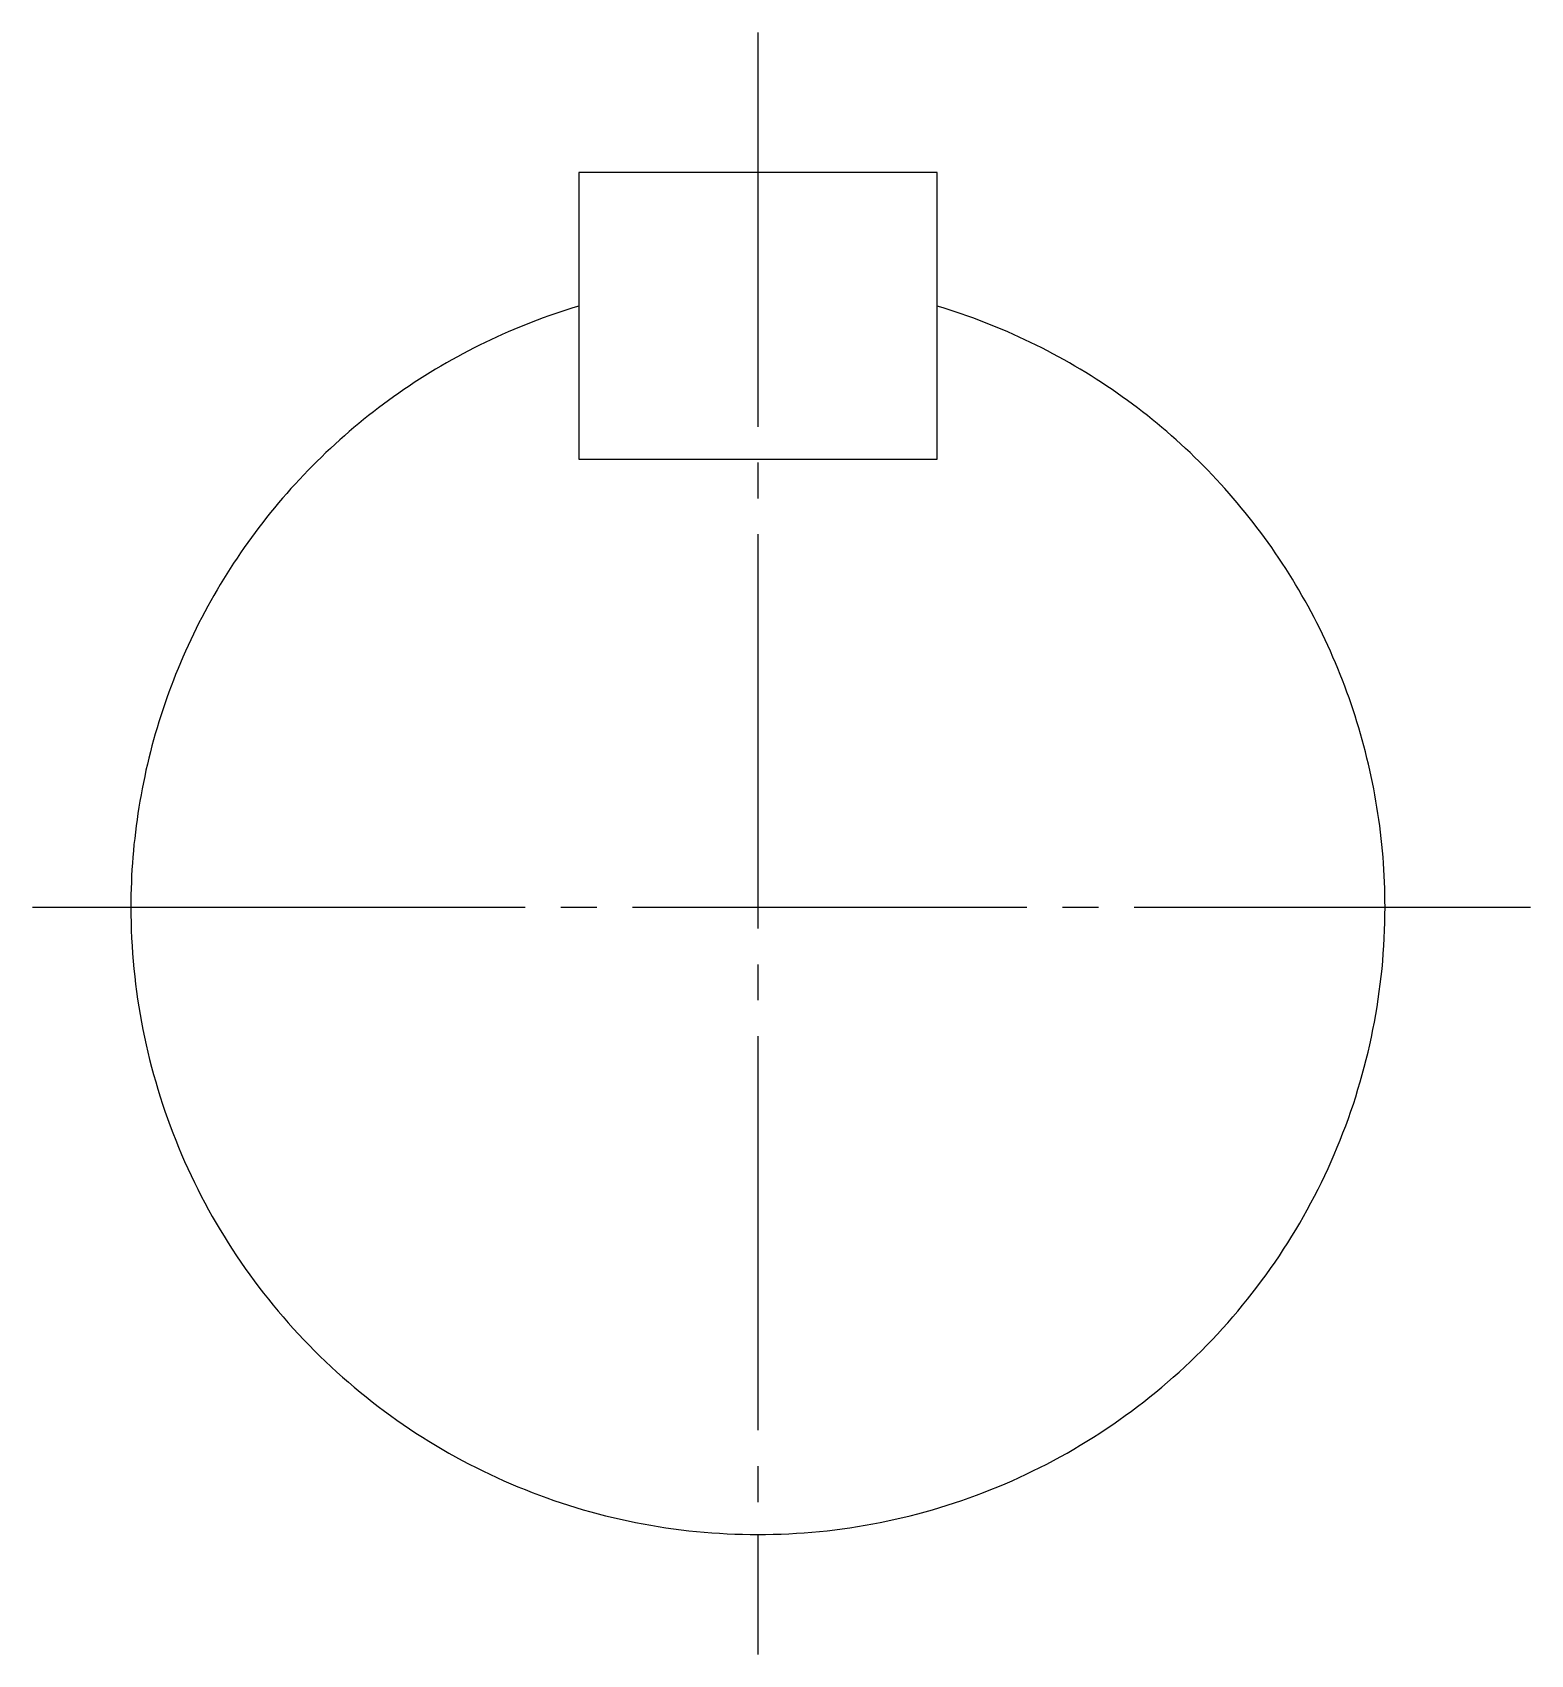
# Model space of a CAD drawing. Extents: x 0 to 920, y 0 to 461.
# Drawn here: x 682.77 to 724.58, y 67.15 to 112.41 of the extents above; entities that cross this region are included whole.
import ezdxf

# ---------------------------------------------------------------- set-up
doc = ezdxf.new("R2010")
doc.units = 0
doc.linetypes.add('DASH_CENTER', pattern=[14, 11, -1, 1, -1])
doc.layers.get('0').update_dxf_attribs({"linetype": 'CONTINUOUS'})

msp = doc.modelspace()

# ---------------------------------------------------------------- linework, layer by layer
at = {"color": 1, "linetype": 'DASH_CENTER'}
for p, q in [((703.017, 112.406), (703.017, 70.5)), ((682.77, 88), (685.517, 88)), ((685.517, 88), (720.517, 88)), ((720.517, 88), (724.579, 88)), ((703.017, 70.5), (703.017, 67.15))]:
    msp.add_line(p, q, dxfattribs=at)
at = {"color": 7, "linetype": 'CONTINUOUS'}
for p, q in [((698.017, 108.5), (698.017, 104.77)), ((708.017, 108.5), (698.017, 108.5)), ((708.017, 104.77), (708.017, 108.5)), ((698.017, 104.77), (698.017, 100.5)), ((708.017, 100.5), (708.017, 104.77)), ((698.017, 100.5), (708.017, 100.5))]:
    msp.add_line(p, q, dxfattribs=at)
for points in [[(698.017, 104.77, 0), (697.849, 104.719, 0), (697.682, 104.667, 0), (697.516, 104.613, 0), (697.35, 104.557, 0), (697.184, 104.499, 0), (697.019, 104.44, 0), (696.855, 104.379, 0), (696.692, 104.317, 0), (696.529, 104.253, 0), (696.366, 104.187, 0), (696.205, 104.119, 0), (696.044, 104.05, 0), (695.883, 103.98, 0), (695.724, 103.908, 0), (695.565, 103.834, 0), (695.407, 103.759, 0), (695.249, 103.682, 0), (695.093, 103.603, 0), (694.937, 103.523, 0), (694.782, 103.441, 0), (694.628, 103.358, 0), (694.475, 103.273, 0), (694.322, 103.187, 0), (694.171, 103.099, 0), (694.02, 103.01, 0), (693.87, 102.919, 0), (693.721, 102.827, 0), (693.574, 102.733, 0), (693.427, 102.638, 0), (693.281, 102.541, 0), (693.135, 102.443, 0), (692.991, 102.344, 0), (692.848, 102.242, 0), (692.706, 102.14, 0), (692.565, 102.036, 0), (692.425, 101.931, 0), (692.287, 101.824, 0), (692.149, 101.716, 0), (692.012, 101.607, 0), (691.876, 101.496, 0), (691.742, 101.384, 0), (691.608, 101.27, 0), (691.476, 101.155, 0), (691.345, 101.039, 0), (691.215, 100.922, 0), (691.086, 100.803, 0), (690.959, 100.683, 0), (690.833, 100.561, 0), (690.708, 100.439, 0), (690.584, 100.315, 0), (690.461, 100.19, 0), (690.34, 100.064, 0), (690.22, 99.936, 0), (690.101, 99.808, 0), (689.983, 99.678, 0), (689.867, 99.547, 0), (689.752, 99.415, 0), (689.639, 99.281, 0), (689.526, 99.147, 0), (689.415, 99.011, 0), (689.306, 98.875, 0), (689.198, 98.737, 0), (689.091, 98.598, 0), (688.986, 98.458, 0), (688.882, 98.317, 0), (688.779, 98.175, 0), (688.678, 98.032, 0), (688.578, 97.888, 0), (688.48, 97.743, 0), (688.383, 97.597, 0), (688.288, 97.45, 0), (688.194, 97.302, 0), (688.102, 97.153, 0), (688.011, 97.004, 0), (687.922, 96.853, 0), (687.834, 96.702, 0), (687.747, 96.549, 0), (687.663, 96.396, 0), (687.579, 96.242, 0), (687.498, 96.087, 0), (687.417, 95.931, 0), (687.339, 95.775, 0), (687.262, 95.618, 0), (687.186, 95.459, 0), (687.112, 95.301, 0), (687.04, 95.141, 0), (686.97, 94.981, 0), (686.9, 94.82, 0), (686.833, 94.658, 0), (686.767, 94.496, 0), (686.703, 94.333, 0), (686.64, 94.169, 0), (686.579, 94.005, 0), (686.52, 93.84, 0), (686.463, 93.675, 0), (686.407, 93.509, 0), (686.352, 93.343, 0), (686.3, 93.175, 0), (686.249, 93.008, 0), (686.199, 92.84, 0), (686.152, 92.671, 0), (686.106, 92.502, 0), (686.062, 92.333, 0), (686.019, 92.163, 0), (685.978, 91.993, 0), (685.939, 91.822, 0), (685.902, 91.651, 0), (685.866, 91.479, 0), (685.832, 91.308, 0), (685.8, 91.135, 0), (685.769, 90.963, 0), (685.741, 90.79, 0), (685.714, 90.617, 0), (685.688, 90.444, 0), (685.665, 90.27, 0), (685.643, 90.097, 0), (685.623, 89.922, 0), (685.604, 89.748, 0), (685.588, 89.574, 0), (685.573, 89.4, 0), (685.56, 89.225, 0), (685.548, 89.05, 0), (685.539, 88.875, 0), (685.531, 88.7, 0), (685.525, 88.525, 0), (685.52, 88.35, 0), (685.518, 88.175, 0), (685.517, 88, 0)], [(720.517, 88, 0), (720.516, 88.175, 0), (720.513, 88.35, 0), (720.509, 88.525, 0), (720.503, 88.7, 0), (720.495, 88.875, 0), (720.485, 89.05, 0), (720.474, 89.225, 0), (720.461, 89.4, 0), (720.446, 89.574, 0), (720.429, 89.748, 0), (720.411, 89.922, 0), (720.391, 90.097, 0), (720.369, 90.27, 0), (720.345, 90.444, 0), (720.32, 90.617, 0), (720.293, 90.79, 0), (720.264, 90.963, 0), (720.234, 91.135, 0), (720.201, 91.308, 0), (720.167, 91.479, 0), (720.132, 91.651, 0), (720.094, 91.822, 0), (720.055, 91.993, 0), (720.014, 92.163, 0), (719.972, 92.333, 0), (719.928, 92.502, 0), (719.882, 92.671, 0), (719.834, 92.84, 0), (719.785, 93.008, 0), (719.734, 93.175, 0), (719.681, 93.343, 0), (719.627, 93.509, 0), (719.571, 93.675, 0), (719.513, 93.84, 0), (719.454, 94.005, 0), (719.393, 94.169, 0), (719.331, 94.333, 0), (719.266, 94.496, 0), (719.201, 94.658, 0), (719.133, 94.82, 0), (719.064, 94.981, 0), (718.993, 95.141, 0), (718.921, 95.301, 0), (718.847, 95.459, 0), (718.772, 95.618, 0), (718.695, 95.775, 0), (718.616, 95.931, 0), (718.536, 96.087, 0), (718.454, 96.242, 0), (718.371, 96.396, 0), (718.286, 96.549, 0), (718.2, 96.702, 0), (718.112, 96.853, 0), (718.023, 97.004, 0), (717.932, 97.153, 0), (717.84, 97.302, 0), (717.746, 97.45, 0), (717.65, 97.597, 0), (717.554, 97.743, 0), (717.455, 97.888, 0), (717.356, 98.032, 0), (717.255, 98.175, 0), (717.152, 98.317, 0), (717.048, 98.458, 0), (716.943, 98.598, 0), (716.836, 98.737, 0), (716.728, 98.875, 0), (716.618, 99.011, 0), (716.507, 99.147, 0), (716.395, 99.281, 0), (716.282, 99.415, 0), (716.167, 99.547, 0), (716.05, 99.678, 0), (715.933, 99.808, 0), (715.814, 99.936, 0), (715.694, 100.064, 0), (715.573, 100.19, 0), (715.45, 100.315, 0), (715.326, 100.439, 0), (715.201, 100.561, 0), (715.075, 100.683, 0), (714.947, 100.803, 0), (714.818, 100.922, 0), (714.688, 101.039, 0), (714.557, 101.155, 0), (714.425, 101.27, 0), (714.292, 101.384, 0), (714.157, 101.496, 0), (714.022, 101.607, 0), (713.885, 101.716, 0), (713.747, 101.824, 0), (713.608, 101.931, 0), (713.468, 102.036, 0), (713.327, 102.14, 0), (713.185, 102.242, 0), (713.042, 102.344, 0), (712.898, 102.443, 0), (712.753, 102.541, 0), (712.607, 102.638, 0), (712.46, 102.733, 0), (712.312, 102.827, 0), (712.163, 102.919, 0), (712.014, 103.01, 0), (711.863, 103.099, 0), (711.711, 103.187, 0), (711.559, 103.273, 0), (711.406, 103.358, 0), (711.251, 103.441, 0), (711.096, 103.523, 0), (710.941, 103.603, 0), (710.784, 103.682, 0), (710.627, 103.759, 0), (710.469, 103.834, 0), (710.31, 103.908, 0), (710.15, 103.98, 0), (709.99, 104.05, 0), (709.829, 104.119, 0), (709.667, 104.187, 0), (709.505, 104.253, 0), (709.342, 104.317, 0), (709.178, 104.379, 0), (709.014, 104.44, 0), (708.849, 104.499, 0), (708.684, 104.557, 0), (708.518, 104.613, 0), (708.351, 104.667, 0), (708.184, 104.719, 0), (708.017, 104.77, 0)], [(685.517, 88, 0), (685.518, 87.785, 0), (685.522, 87.57, 0), (685.529, 87.356, 0), (685.538, 87.141, 0), (685.55, 86.927, 0), (685.564, 86.712, 0), (685.581, 86.498, 0), (685.601, 86.284, 0), (685.623, 86.071, 0), (685.648, 85.858, 0), (685.676, 85.645, 0), (685.706, 85.432, 0), (685.739, 85.22, 0), (685.774, 85.008, 0), (685.812, 84.797, 0), (685.853, 84.586, 0), (685.896, 84.375, 0), (685.942, 84.165, 0), (685.99, 83.956, 0), (686.041, 83.748, 0), (686.095, 83.54, 0), (686.151, 83.332, 0), (686.209, 83.126, 0), (686.27, 82.92, 0), (686.334, 82.715, 0), (686.4, 82.51, 0), (686.469, 82.307, 0), (686.54, 82.104, 0), (686.613, 81.903, 0), (686.689, 81.702, 0), (686.768, 81.502, 0), (686.849, 81.303, 0), (686.932, 81.105, 0), (687.018, 80.908, 0), (687.106, 80.712, 0), (687.197, 80.518, 0), (687.29, 80.324, 0), (687.385, 80.132, 0), (687.483, 79.94, 0), (687.583, 79.75, 0), (687.686, 79.562, 0), (687.79, 79.374, 0), (687.897, 79.188, 0), (688.007, 79.003, 0), (688.118, 78.82, 0), (688.232, 78.637, 0), (688.348, 78.457, 0), (688.466, 78.277, 0), (688.586, 78.1, 0), (688.709, 77.923, 0), (688.834, 77.748, 0), (688.961, 77.575, 0), (689.09, 77.403, 0), (689.221, 77.233, 0), (689.354, 77.065, 0), (689.489, 76.898, 0), (689.626, 76.733, 0), (689.766, 76.569, 0), (689.907, 76.407, 0), (690.05, 76.248, 0), (690.195, 76.089, 0), (690.342, 75.933, 0), (690.492, 75.778, 0), (690.642, 75.625, 0), (690.795, 75.475, 0), (690.95, 75.326, 0), (691.106, 75.178, 0), (691.265, 75.033, 0), (691.425, 74.89, 0), (691.586, 74.749, 0), (691.75, 74.609, 0), (691.915, 74.472, 0), (692.082, 74.337, 0), (692.25, 74.204, 0), (692.42, 74.073, 0), (692.592, 73.944, 0), (692.765, 73.817, 0), (692.94, 73.692, 0), (693.116, 73.57, 0), (693.294, 73.449, 0), (693.474, 73.331, 0), (693.654, 73.215, 0), (693.836, 73.101, 0), (694.02, 72.99, 0), (694.205, 72.88, 0), (694.391, 72.773, 0), (694.579, 72.669, 0), (694.767, 72.566, 0), (694.957, 72.466, 0), (695.149, 72.368, 0), (695.341, 72.273, 0), (695.535, 72.18, 0), (695.729, 72.089, 0), (695.925, 72.001, 0), (696.122, 71.915, 0), (696.32, 71.832, 0), (696.519, 71.751, 0), (696.719, 71.672, 0), (696.919, 71.596, 0), (697.121, 71.523, 0), (697.324, 71.452, 0), (697.527, 71.383, 0), (697.732, 71.317, 0), (697.937, 71.253, 0), (698.143, 71.192, 0), (698.349, 71.134, 0), (698.557, 71.078, 0), (698.765, 71.024, 0), (698.973, 70.973, 0), (699.183, 70.925, 0), (699.392, 70.879, 0), (699.603, 70.836, 0), (699.814, 70.796, 0), (700.025, 70.757, 0), (700.237, 70.722, 0), (700.449, 70.689, 0), (700.662, 70.659, 0), (700.875, 70.631, 0), (701.088, 70.606, 0), (701.302, 70.584, 0), (701.515, 70.564, 0), (701.729, 70.547, 0), (701.944, 70.533, 0), (702.158, 70.521, 0), (702.373, 70.512, 0), (702.587, 70.505, 0), (702.802, 70.501, 0), (703.017, 70.5, 0)], [(703.017, 70.5, 0), (703.232, 70.501, 0), (703.446, 70.505, 0), (703.661, 70.512, 0), (703.875, 70.521, 0), (704.09, 70.533, 0), (704.304, 70.547, 0), (704.518, 70.564, 0), (704.732, 70.584, 0), (704.946, 70.606, 0), (705.159, 70.631, 0), (705.372, 70.659, 0), (705.585, 70.689, 0), (705.797, 70.722, 0), (706.009, 70.757, 0), (706.22, 70.796, 0), (706.431, 70.836, 0), (706.641, 70.879, 0), (706.851, 70.925, 0), (707.06, 70.973, 0), (707.269, 71.024, 0), (707.477, 71.078, 0), (707.684, 71.134, 0), (707.891, 71.192, 0), (708.097, 71.253, 0), (708.302, 71.317, 0), (708.506, 71.383, 0), (708.71, 71.452, 0), (708.912, 71.523, 0), (709.114, 71.596, 0), (709.315, 71.672, 0), (709.515, 71.751, 0), (709.714, 71.832, 0), (709.912, 71.915, 0), (710.109, 72.001, 0), (710.304, 72.089, 0), (710.499, 72.18, 0), (710.693, 72.273, 0), (710.885, 72.368, 0), (711.076, 72.466, 0), (711.266, 72.566, 0), (711.455, 72.669, 0), (711.643, 72.773, 0), (711.829, 72.88, 0), (712.014, 72.99, 0), (712.197, 73.101, 0), (712.379, 73.215, 0), (712.56, 73.331, 0), (712.739, 73.449, 0), (712.917, 73.57, 0), (713.093, 73.692, 0), (713.268, 73.817, 0), (713.442, 73.944, 0), (713.613, 74.073, 0), (713.783, 74.204, 0), (713.952, 74.337, 0), (714.119, 74.472, 0), (714.284, 74.609, 0), (714.447, 74.749, 0), (714.609, 74.89, 0), (714.769, 75.033, 0), (714.927, 75.178, 0), (715.084, 75.326, 0), (715.238, 75.475, 0), (715.391, 75.625, 0), (715.542, 75.778, 0), (715.691, 75.933, 0), (715.838, 76.089, 0), (715.983, 76.248, 0), (716.127, 76.407, 0), (716.268, 76.569, 0), (716.407, 76.733, 0), (716.544, 76.898, 0), (716.68, 77.065, 0), (716.813, 77.233, 0), (716.944, 77.403, 0), (717.073, 77.575, 0), (717.2, 77.748, 0), (717.325, 77.923, 0), (717.447, 78.1, 0), (717.568, 78.277, 0), (717.686, 78.457, 0), (717.802, 78.637, 0), (717.916, 78.82, 0), (718.027, 79.003, 0), (718.136, 79.188, 0), (718.243, 79.374, 0), (718.348, 79.562, 0), (718.45, 79.75, 0), (718.55, 79.94, 0), (718.648, 80.132, 0), (718.744, 80.324, 0), (718.837, 80.518, 0), (718.927, 80.712, 0), (719.015, 80.908, 0), (719.101, 81.105, 0), (719.185, 81.303, 0), (719.266, 81.502, 0), (719.344, 81.702, 0), (719.42, 81.903, 0), (719.494, 82.104, 0), (719.565, 82.307, 0), (719.634, 82.51, 0), (719.7, 82.715, 0), (719.763, 82.92, 0), (719.824, 83.126, 0), (719.883, 83.332, 0), (719.939, 83.54, 0), (719.992, 83.748, 0), (720.043, 83.956, 0), (720.092, 84.165, 0), (720.137, 84.375, 0), (720.181, 84.586, 0), (720.221, 84.797, 0), (720.259, 85.008, 0), (720.295, 85.22, 0), (720.327, 85.432, 0), (720.358, 85.645, 0), (720.385, 85.858, 0), (720.41, 86.071, 0), (720.433, 86.284, 0), (720.452, 86.498, 0), (720.469, 86.712, 0), (720.484, 86.927, 0), (720.496, 87.141, 0), (720.505, 87.356, 0), (720.512, 87.57, 0), (720.515, 87.785, 0), (720.517, 88, 0)]]:
    msp.add_polyline3d(points, dxfattribs=at)

doc.saveas('drawing.dxf')
